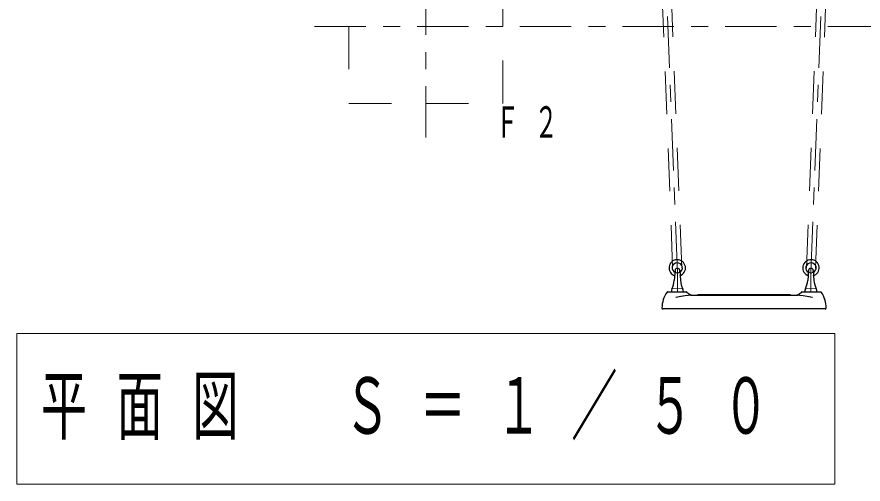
# Model space of a CAD drawing. Units: millimetres on the paper. Extents: x 200 to 813, y 141 to 438.
# Drawn here: x 266.46 to 315.91, y 305.84 to 333.14 of the extents above; entities that cross this region are included whole.
import ezdxf

# ---------------------------------------------------------------- set-up
doc = ezdxf.new("R2010")
doc.units = ezdxf.units.MM
doc.linetypes.add('USER1', pattern=[4.5, 2.5, -2])
doc.linetypes.add('USER2', pattern=[6, 3, -1, 1, -1])
doc.layers.add('線', color=2, linetype='Continuous', lineweight=25)
doc.layers.add('補助', color=2, linetype='Continuous', lineweight=13)
doc.styles.add('ＭＳ ゴシック', font='')
doc.styles.get('ＭＳ ゴシック').set_extended_font_data('MS Gothic')

msp = doc.modelspace()

# ---------------------------------------------------------------- linework, layer by layer
at = {"layer": '線', "color": 1, "linetype": 'USER2', "lineweight": 13}
for p, q in [((290.361, 326.082), (290.361, 386.082)), ((305.061, 318.173), (303.661, 354.732)), ((312.861, 318.173), (314.261, 354.732)), ((283.861, 332.582), (338.261, 332.582))]:
    msp.add_line(p, q, dxfattribs=at)
at = {"layer": '線', "color": 4, "linetype": 'USER1', "lineweight": 13}
for p, q in [((304.784, 318.463), (303.396, 354.722)), ((305.314, 318.483), (303.926, 354.742)), ((312.607, 318.483), (313.996, 354.742)), ((313.137, 318.463), (314.526, 354.722))]:
    msp.add_line(p, q, dxfattribs=at)
at = {"layer": '線', "color": 7}
for p, q in [((304.921, 318.324), (304.878, 317.743)), ((305.2, 318.324), (305.244, 317.743)), ((312.721, 318.324), (312.678, 317.743)), ((313, 318.324), (313.044, 317.743))]:
    msp.add_line(p, q, dxfattribs=at)
at = {"layer": '線', "linetype": 'USER2', "lineweight": 13}
for p, q in [((305.061, 317.073), (305.061, 318.453)), ((312.861, 317.073), (312.861, 318.453))]:
    msp.add_line(p, q, dxfattribs=at)
at = {"layer": '線', "color": 131}
for p, q in [((304.487, 317.073), (305.583, 317.073)), ((305.296, 317.073), (305.335, 317.073)), ((312.338, 317.073), (313.435, 317.073)), ((312.586, 317.073), (312.626, 317.073)), ((305.821, 316.873), (312.1, 316.873)), ((306.261, 316.906), (306.256, 316.893)), ((306.271, 316.913), (306.371, 316.913)), ((306.371, 316.913), (311.55, 316.913)), ((311.55, 316.913), (311.651, 316.913)), ((311.665, 316.893), (311.66, 316.906)), ((313.701, 316.073), (304.221, 316.073))]:
    msp.add_line(p, q, dxfattribs=at)
at = {"layer": '線', "color": 7, "lineweight": 13}
for p, q in [((305.387, 317.073), (304.735, 317.073)), ((304.793, 317.273), (305.061, 317.287)), ((305.328, 317.273), (305.061, 317.287)), ((312.535, 317.073), (313.187, 317.073)), ((312.593, 317.273), (312.861, 317.287)), ((313.128, 317.273), (312.861, 317.287)), ((266.461, 314.643), (266.461, 305.843)), ((314.261, 314.643), (266.461, 314.643)), ((314.261, 305.843), (314.261, 314.643)), ((266.461, 305.843), (314.261, 305.843))]:
    msp.add_line(p, q, dxfattribs=at)
at = {"layer": '線', "color": 4, "linetype": 'USER1', "lineweight": 13}
msp.add_lwpolyline([(285.861, 328.082), (294.861, 328.082), (294.861, 337.082), (285.861, 337.082)], close=True, dxfattribs=at)
at = {"layer": '線', "color": 7}
for centre, radius, start, end in [((305.054, 318.473), 0.48, 92.1373, 253.5957), ((305.054, 318.473), 0.3, 92.1373, 246.205), ((305.054, 318.473), 0.48, 288.0426, 92.1373), ((305.054, 318.473), 0.3, 296.528, 92.1373), ((312.867, 318.473), 0.48, 87.8627, 251.9574), ((312.867, 318.473), 0.3, 87.8627, 243.472), ((312.867, 318.473), 0.3, 293.795, 87.8627), ((312.867, 318.473), 0.48, 286.4043, 87.8627), ((305.061, 318.313), 0.14, 4.2913, 175.7087), ((312.861, 318.313), 0.14, 4.2913, 175.7087), ((303.481, 317.848), 1.4, 334.3662, 355.7087), ((306.64, 317.848), 1.4, 184.2913, 205.6338), ((311.281, 317.848), 1.4, 334.3662, 355.7087), ((314.44, 317.848), 1.4, 184.2913, 205.6338), ((305.045, 317.097), 0.335, 154.3662, 180), ((305.076, 317.097), 0.335, 0, 24.9727), ((312.845, 317.097), 0.335, 155.0273, 180), ((312.876, 317.097), 0.335, 0, 25.6338)]:
    msp.add_arc(centre, radius, start, end, dxfattribs=at)
at = {"layer": '線', "color": 7, "linetype": 'USER1', "lineweight": 13}
for centre in [(305.061, 318.313), (312.861, 318.313)]:
    msp.add_arc(centre, 0.14, 175.7087, 4.2913, dxfattribs=at)
at = {"layer": '線', "color": 131}
for centre, radius, start, end in [((305.761, 316.133), 1.6, 144.7656, 180), ((304.487, 317.033), 0.04, 90, 144.7656), ((305.583, 317.033), 0.04, 43.4325, 90), ((306.048, 317.473), 0.6, 223.4325, 270), ((311.874, 317.473), 0.6, 270, 316.5675), ((312.338, 317.033), 0.04, 90, 136.5675), ((313.435, 317.033), 0.04, 35.2344, 90), ((312.161, 316.133), 1.6, 0, 35.2344), ((306.228, 316.903), 0.03, 270, 340), ((306.271, 316.903), 0.01, 90, 160), ((311.651, 316.903), 0.01, 20, 90), ((311.693, 316.903), 0.03, 200, 270), ((304.221, 316.133), 0.06, 180, 270), ((313.701, 316.133), 0.06, 270, 0)]:
    msp.add_arc(centre, radius, start, end, dxfattribs=at)
at = {"layer": '線', "color": 7, "lineweight": 13}
for centre, radius, start, end in [((304.735, 317.097), 0.024, 180, 270), ((304.796, 317.213), 0.06, 90, 155.0273), ((305.325, 317.213), 0.06, 24.9727, 90), ((305.387, 317.097), 0.024, 270, 0), ((312.535, 317.097), 0.024, 180, 270), ((312.596, 317.213), 0.06, 90, 155.0273), ((313.125, 317.213), 0.06, 24.9727, 90), ((313.187, 317.097), 0.024, 270, 0)]:
    msp.add_arc(centre, radius, start, end, dxfattribs=at)
at = {"layer": '線', "color": 131, "lineweight": 13}
for points, knots in [([(305.613, 316.861), (305.609, 316.861), (305.606, 316.86), (305.603, 316.86), (305.599, 316.86), (305.596, 316.859), (305.593, 316.859), (305.59, 316.859), (305.586, 316.858), (305.583, 316.858), (305.58, 316.858), (305.576, 316.857), (305.573, 316.857), (305.57, 316.857), (305.567, 316.856), (305.563, 316.856), (305.56, 316.855), (305.557, 316.855), (305.553, 316.855), (305.55, 316.854), (305.547, 316.854), (305.544, 316.853), (305.54, 316.853), (305.537, 316.853), (305.534, 316.852), (305.53, 316.852), (305.527, 316.851), (305.524, 316.851), (305.521, 316.851), (305.517, 316.85), (305.514, 316.85), (305.511, 316.849), (305.507, 316.849), (305.504, 316.848), (305.501, 316.848), (305.498, 316.847), (305.494, 316.847), (305.491, 316.847), (305.488, 316.846), (305.484, 316.846), (305.481, 316.845), (305.478, 316.845), (305.475, 316.844), (305.471, 316.844), (305.468, 316.843), (305.465, 316.843), (305.461, 316.842), (305.458, 316.842), (305.455, 316.842), (305.452, 316.841), (305.448, 316.841), (305.445, 316.84), (305.442, 316.84), (305.439, 316.839), (305.435, 316.839), (305.432, 316.838), (305.429, 316.838), (305.425, 316.837), (305.422, 316.837), (305.419, 316.836), (305.416, 316.836), (305.412, 316.835), (305.409, 316.835), (305.406, 316.834), (305.403, 316.834), (305.399, 316.833), (305.396, 316.833), (305.393, 316.832), (305.389, 316.832), (305.386, 316.831), (305.383, 316.831), (305.38, 316.83), (305.376, 316.829), (305.373, 316.829), (305.37, 316.828), (305.367, 316.828), (305.363, 316.827), (305.36, 316.827), (305.357, 316.826), (305.354, 316.826), (305.35, 316.825), (305.347, 316.825), (305.344, 316.824), (305.34, 316.824), (305.337, 316.823), (305.334, 316.822), (305.331, 316.822), (305.327, 316.821), (305.324, 316.821), (305.321, 316.82), (305.318, 316.82), (305.314, 316.819), (305.311, 316.818), (305.308, 316.818), (305.305, 316.817), (305.301, 316.817), (305.298, 316.816), (305.295, 316.816), (305.292, 316.815), (305.288, 316.814), (305.285, 316.814), (305.282, 316.813), (305.278, 316.813), (305.275, 316.812), (305.272, 316.812), (305.269, 316.811), (305.265, 316.81), (305.262, 316.81), (305.259, 316.809), (305.256, 316.809), (305.252, 316.808), (305.249, 316.807), (305.246, 316.807), (305.243, 316.806), (305.239, 316.806), (305.236, 316.805), (305.233, 316.804), (305.23, 316.804), (305.226, 316.803), (305.223, 316.803), (305.22, 316.802), (305.217, 316.801), (305.213, 316.801), (305.21, 316.8), (305.207, 316.799), (305.204, 316.799), (305.2, 316.798), (305.197, 316.798), (305.194, 316.797), (305.191, 316.796), (305.187, 316.796), (305.184, 316.795), (305.181, 316.794), (305.178, 316.794), (305.174, 316.793), (305.171, 316.793), (305.168, 316.792), (305.165, 316.791), (305.161, 316.791), (305.158, 316.79), (305.155, 316.789), (305.152, 316.789), (305.148, 316.788), (305.145, 316.787), (305.142, 316.787), (305.139, 316.786), (305.135, 316.786), (305.132, 316.785), (305.129, 316.784), (305.126, 316.784), (305.122, 316.783), (305.119, 316.782), (305.116, 316.782), (305.113, 316.781), (305.109, 316.78), (305.106, 316.78), (305.103, 316.779), (305.1, 316.778), (305.096, 316.778), (305.093, 316.777), (305.09, 316.776), (305.087, 316.776), (305.083, 316.775), (305.08, 316.774), (305.077, 316.774), (305.074, 316.773), (305.07, 316.772), (305.067, 316.772), (305.064, 316.771), (305.061, 316.77), (305.058, 316.77), (305.054, 316.769), (305.051, 316.768), (305.048, 316.768), (305.045, 316.767), (305.041, 316.766), (305.038, 316.765), (305.035, 316.765), (305.032, 316.764), (305.028, 316.763), (305.025, 316.763), (305.022, 316.762), (305.019, 316.761), (305.015, 316.761), (305.012, 316.76), (305.009, 316.759), (305.006, 316.759), (305.002, 316.758), (304.999, 316.757), (304.996, 316.756), (304.993, 316.756), (304.99, 316.755), (304.986, 316.754), (304.983, 316.754), (304.98, 316.753), (304.977, 316.752), (304.973, 316.752), (304.97, 316.751), (304.967, 316.75)], [0, 0, 0, 0, 1, 1, 1, 2, 2, 2, 3, 3, 3, 4, 4, 4, 5, 5, 5, 6, 6, 6, 7, 7, 7, 8, 8, 8, 9, 9, 9, 10, 10, 10, 11, 11, 11, 12, 12, 12, 13, 13, 13, 14, 14, 14, 15, 15, 15, 16, 16, 16, 17, 17, 17, 18, 18, 18, 19, 19, 19, 20, 20, 20, 21, 21, 21, 22, 22, 22, 23, 23, 23, 24, 24, 24, 25, 25, 25, 26, 26, 26, 27, 27, 27, 28, 28, 28, 29, 29, 29, 30, 30, 30, 31, 31, 31, 32, 32, 32, 33, 33, 33, 34, 34, 34, 35, 35, 35, 36, 36, 36, 37, 37, 37, 38, 38, 38, 39, 39, 39, 40, 40, 40, 41, 41, 41, 42, 42, 42, 43, 43, 43, 44, 44, 44, 45, 45, 45, 46, 46, 46, 47, 47, 47, 48, 48, 48, 49, 49, 49, 50, 50, 50, 51, 51, 51, 52, 52, 52, 53, 53, 53, 54, 54, 54, 55, 55, 55, 56, 56, 56, 57, 57, 57, 58, 58, 58, 59, 59, 59, 60, 60, 60, 61, 61, 61, 62, 62, 62, 63, 63, 63, 64, 64, 64, 65, 65, 65, 66, 66, 66, 66]), ([(305.821, 316.873), (305.819, 316.873), (305.816, 316.873), (305.814, 316.873), (305.812, 316.873), (305.809, 316.873), (305.807, 316.873), (305.805, 316.873), (305.802, 316.873), (305.8, 316.873), (305.798, 316.873), (305.795, 316.873), (305.793, 316.873), (305.791, 316.873), (305.789, 316.873), (305.786, 316.873), (305.784, 316.873), (305.782, 316.873), (305.779, 316.872), (305.777, 316.872), (305.775, 316.872), (305.772, 316.872), (305.77, 316.872), (305.768, 316.872), (305.765, 316.872), (305.763, 316.872), (305.761, 316.872), (305.758, 316.872), (305.756, 316.872), (305.754, 316.872), (305.751, 316.872), (305.749, 316.871), (305.747, 316.871), (305.744, 316.871), (305.742, 316.871), (305.74, 316.871), (305.738, 316.871), (305.735, 316.871), (305.733, 316.871), (305.731, 316.871), (305.728, 316.87), (305.726, 316.87), (305.724, 316.87), (305.721, 316.87), (305.719, 316.87), (305.717, 316.87), (305.714, 316.87), (305.712, 316.869), (305.71, 316.869), (305.707, 316.869), (305.705, 316.869), (305.703, 316.869), (305.7, 316.869), (305.698, 316.869), (305.696, 316.868), (305.694, 316.868), (305.691, 316.868), (305.689, 316.868), (305.687, 316.868), (305.684, 316.868), (305.682, 316.867), (305.68, 316.867), (305.677, 316.867), (305.675, 316.867), (305.673, 316.867), (305.67, 316.866), (305.668, 316.866), (305.666, 316.866), (305.663, 316.866), (305.661, 316.866), (305.659, 316.865), (305.657, 316.865), (305.654, 316.865), (305.652, 316.865), (305.65, 316.865), (305.647, 316.864), (305.645, 316.864), (305.643, 316.864), (305.64, 316.864), (305.638, 316.864), (305.636, 316.863), (305.633, 316.863), (305.631, 316.863), (305.629, 316.863), (305.626, 316.863), (305.624, 316.862), (305.622, 316.862), (305.62, 316.862), (305.617, 316.862), (305.615, 316.861), (305.613, 316.861)], [0, 0, 0, 0, 1, 1, 1, 2, 2, 2, 3, 3, 3, 4, 4, 4, 5, 5, 5, 6, 6, 6, 7, 7, 7, 8, 8, 8, 9, 9, 9, 10, 10, 10, 11, 11, 11, 12, 12, 12, 13, 13, 13, 14, 14, 14, 15, 15, 15, 16, 16, 16, 17, 17, 17, 18, 18, 18, 19, 19, 19, 20, 20, 20, 21, 21, 21, 22, 22, 22, 23, 23, 23, 24, 24, 24, 25, 25, 25, 26, 26, 26, 27, 27, 27, 28, 28, 28, 29, 29, 29, 30, 30, 30, 30]), ([(312.309, 316.861), (312.306, 316.861), (312.304, 316.862), (312.302, 316.862), (312.3, 316.862), (312.297, 316.862), (312.295, 316.863), (312.293, 316.863), (312.29, 316.863), (312.288, 316.863), (312.286, 316.863), (312.283, 316.864), (312.281, 316.864), (312.279, 316.864), (312.276, 316.864), (312.274, 316.864), (312.272, 316.865), (312.27, 316.865), (312.267, 316.865), (312.265, 316.865), (312.263, 316.865), (312.26, 316.866), (312.258, 316.866), (312.256, 316.866), (312.253, 316.866), (312.251, 316.866), (312.249, 316.867), (312.246, 316.867), (312.244, 316.867), (312.242, 316.867), (312.239, 316.867), (312.237, 316.868), (312.235, 316.868), (312.233, 316.868), (312.23, 316.868), (312.228, 316.868), (312.226, 316.868), (312.223, 316.869), (312.221, 316.869), (312.219, 316.869), (312.216, 316.869), (312.214, 316.869), (312.212, 316.869), (312.209, 316.869), (312.207, 316.87), (312.205, 316.87), (312.202, 316.87), (312.2, 316.87), (312.198, 316.87), (312.195, 316.87), (312.193, 316.87), (312.191, 316.871), (312.189, 316.871), (312.186, 316.871), (312.184, 316.871), (312.182, 316.871), (312.179, 316.871), (312.177, 316.871), (312.175, 316.871), (312.172, 316.871), (312.17, 316.872), (312.168, 316.872), (312.165, 316.872), (312.163, 316.872), (312.161, 316.872), (312.158, 316.872), (312.156, 316.872), (312.154, 316.872), (312.151, 316.872), (312.149, 316.872), (312.147, 316.872), (312.145, 316.872), (312.142, 316.872), (312.14, 316.873), (312.138, 316.873), (312.135, 316.873), (312.133, 316.873), (312.131, 316.873), (312.128, 316.873), (312.126, 316.873), (312.124, 316.873), (312.121, 316.873), (312.119, 316.873), (312.117, 316.873), (312.114, 316.873), (312.112, 316.873), (312.11, 316.873), (312.107, 316.873), (312.105, 316.873), (312.103, 316.873), (312.1, 316.873)], [0, 0, 0, 0, 1, 1, 1, 2, 2, 2, 3, 3, 3, 4, 4, 4, 5, 5, 5, 6, 6, 6, 7, 7, 7, 8, 8, 8, 9, 9, 9, 10, 10, 10, 11, 11, 11, 12, 12, 12, 13, 13, 13, 14, 14, 14, 15, 15, 15, 16, 16, 16, 17, 17, 17, 18, 18, 18, 19, 19, 19, 20, 20, 20, 21, 21, 21, 22, 22, 22, 23, 23, 23, 24, 24, 24, 25, 25, 25, 26, 26, 26, 27, 27, 27, 28, 28, 28, 29, 29, 29, 30, 30, 30, 30]), ([(312.955, 316.75), (312.951, 316.751), (312.948, 316.752), (312.945, 316.752), (312.942, 316.753), (312.938, 316.754), (312.935, 316.754), (312.932, 316.755), (312.929, 316.756), (312.925, 316.756), (312.922, 316.757), (312.919, 316.758), (312.916, 316.759), (312.913, 316.759), (312.909, 316.76), (312.906, 316.761), (312.903, 316.761), (312.9, 316.762), (312.896, 316.763), (312.893, 316.763), (312.89, 316.764), (312.887, 316.765), (312.883, 316.766), (312.88, 316.766), (312.877, 316.767), (312.874, 316.768), (312.87, 316.768), (312.867, 316.769), (312.864, 316.77), (312.861, 316.77), (312.857, 316.771), (312.854, 316.772), (312.851, 316.772), (312.848, 316.773), (312.844, 316.774), (312.841, 316.774), (312.838, 316.775), (312.835, 316.776), (312.832, 316.776), (312.828, 316.777), (312.825, 316.778), (312.822, 316.778), (312.819, 316.779), (312.815, 316.78), (312.812, 316.78), (312.809, 316.781), (312.806, 316.782), (312.802, 316.782), (312.799, 316.783), (312.796, 316.784), (312.793, 316.784), (312.789, 316.785), (312.786, 316.786), (312.783, 316.786), (312.78, 316.787), (312.776, 316.787), (312.773, 316.788), (312.77, 316.789), (312.767, 316.789), (312.763, 316.79), (312.76, 316.791), (312.757, 316.791), (312.754, 316.792), (312.75, 316.793), (312.747, 316.793), (312.744, 316.794), (312.741, 316.794), (312.737, 316.795), (312.734, 316.796), (312.731, 316.796), (312.728, 316.797), (312.724, 316.798), (312.721, 316.798), (312.718, 316.799), (312.715, 316.799), (312.711, 316.8), (312.708, 316.801), (312.705, 316.801), (312.702, 316.802), (312.698, 316.803), (312.695, 316.803), (312.692, 316.804), (312.689, 316.804), (312.685, 316.805), (312.682, 316.806), (312.679, 316.806), (312.676, 316.807), (312.672, 316.807), (312.669, 316.808), (312.666, 316.809), (312.663, 316.809), (312.659, 316.81), (312.656, 316.81), (312.653, 316.811), (312.649, 316.812), (312.646, 316.812), (312.643, 316.813), (312.64, 316.813), (312.636, 316.814), (312.633, 316.814), (312.63, 316.815), (312.627, 316.816), (312.623, 316.816), (312.62, 316.817), (312.617, 316.817), (312.614, 316.818), (312.61, 316.818), (312.607, 316.819), (312.604, 316.82), (312.601, 316.82), (312.597, 316.821), (312.594, 316.821), (312.591, 316.822), (312.588, 316.822), (312.584, 316.823), (312.581, 316.824), (312.578, 316.824), (312.574, 316.825), (312.571, 316.825), (312.568, 316.826), (312.565, 316.826), (312.561, 316.827), (312.558, 316.827), (312.555, 316.828), (312.552, 316.828), (312.548, 316.829), (312.545, 316.829), (312.542, 316.83), (312.539, 316.831), (312.535, 316.831), (312.532, 316.832), (312.529, 316.832), (312.525, 316.833), (312.522, 316.833), (312.519, 316.834), (312.516, 316.834), (312.512, 316.835), (312.509, 316.835), (312.506, 316.836), (312.503, 316.836), (312.499, 316.837), (312.496, 316.837), (312.493, 316.838), (312.489, 316.838), (312.486, 316.839), (312.483, 316.839), (312.48, 316.84), (312.476, 316.84), (312.473, 316.841), (312.47, 316.841), (312.467, 316.842), (312.463, 316.842), (312.46, 316.842), (312.457, 316.843), (312.453, 316.843), (312.45, 316.844), (312.447, 316.844), (312.444, 316.845), (312.44, 316.845), (312.437, 316.846), (312.434, 316.846), (312.43, 316.847), (312.427, 316.847), (312.424, 316.847), (312.421, 316.848), (312.417, 316.848), (312.414, 316.849), (312.411, 316.849), (312.407, 316.85), (312.404, 316.85), (312.401, 316.851), (312.398, 316.851), (312.394, 316.851), (312.391, 316.852), (312.388, 316.852), (312.384, 316.853), (312.381, 316.853), (312.378, 316.853), (312.375, 316.854), (312.371, 316.854), (312.368, 316.855), (312.365, 316.855), (312.361, 316.855), (312.358, 316.856), (312.355, 316.856), (312.352, 316.857), (312.348, 316.857), (312.345, 316.857), (312.342, 316.858), (312.338, 316.858), (312.335, 316.858), (312.332, 316.859), (312.329, 316.859), (312.325, 316.859), (312.322, 316.86), (312.319, 316.86), (312.315, 316.86), (312.312, 316.861), (312.309, 316.861)], [0, 0, 0, 0, 1, 1, 1, 2, 2, 2, 3, 3, 3, 4, 4, 4, 5, 5, 5, 6, 6, 6, 7, 7, 7, 8, 8, 8, 9, 9, 9, 10, 10, 10, 11, 11, 11, 12, 12, 12, 13, 13, 13, 14, 14, 14, 15, 15, 15, 16, 16, 16, 17, 17, 17, 18, 18, 18, 19, 19, 19, 20, 20, 20, 21, 21, 21, 22, 22, 22, 23, 23, 23, 24, 24, 24, 25, 25, 25, 26, 26, 26, 27, 27, 27, 28, 28, 28, 29, 29, 29, 30, 30, 30, 31, 31, 31, 32, 32, 32, 33, 33, 33, 34, 34, 34, 35, 35, 35, 36, 36, 36, 37, 37, 37, 38, 38, 38, 39, 39, 39, 40, 40, 40, 41, 41, 41, 42, 42, 42, 43, 43, 43, 44, 44, 44, 45, 45, 45, 46, 46, 46, 47, 47, 47, 48, 48, 48, 49, 49, 49, 50, 50, 50, 51, 51, 51, 52, 52, 52, 53, 53, 53, 54, 54, 54, 55, 55, 55, 56, 56, 56, 57, 57, 57, 58, 58, 58, 59, 59, 59, 60, 60, 60, 61, 61, 61, 62, 62, 62, 63, 63, 63, 64, 64, 64, 65, 65, 65, 66, 66, 66, 66])]:
    msp.add_open_spline(points, degree=3, knots=knots, dxfattribs=at)

# ---------------------------------------------------------------- texts
at = {"layer": '線', "color": 7, "insert": (267.861, 310.243), "char_height": 3.299, "attachment_point": 4, "style": 'ＭＳ ゴシック'}
msp.add_mtext('\\T1.64;\\W0.6;平面図\u3000Ｓ＝１／５０', dxfattribs=at)
at = {"layer": '補助', "insert": (294.444, 327.915), "char_height": 1.833, "attachment_point": 1, "style": 'ＭＳ ゴシック'}
msp.add_mtext('\\T1.64;\\W0.55;Ｆ２', dxfattribs=at)

doc.saveas('drawing.dxf')
